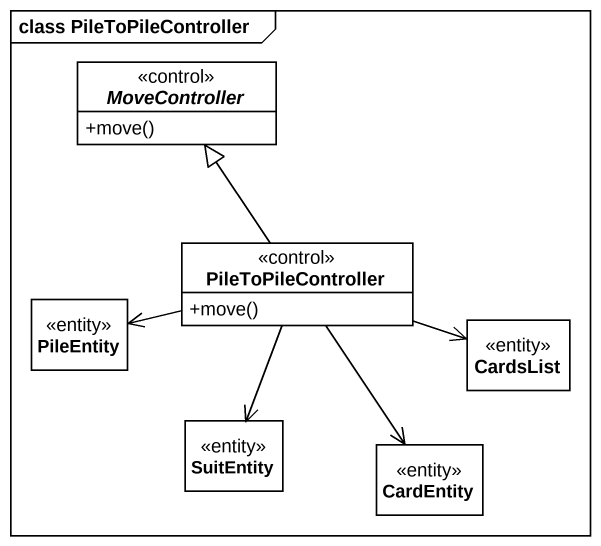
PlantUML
@startuml
mainframe class PileToPileController
hide circle
hide empty members
skinparam classAttributeIconSize 0
abstract class MoveController <<control>> {
  +move()
}
class PileToPileController <<control>> {
  +move()
}
class PileEntity <<entity>>
class CardsList <<entity>>
class SuitEntity <<entity>>
class CardEntity <<entity>>
PileToPileController -up-|> MoveController
PileToPileController -left-> PileEntity
PileToPileController -right-> CardsList
PileToPileController --> SuitEntity
PileToPileController --> CardEntity
@enduml
